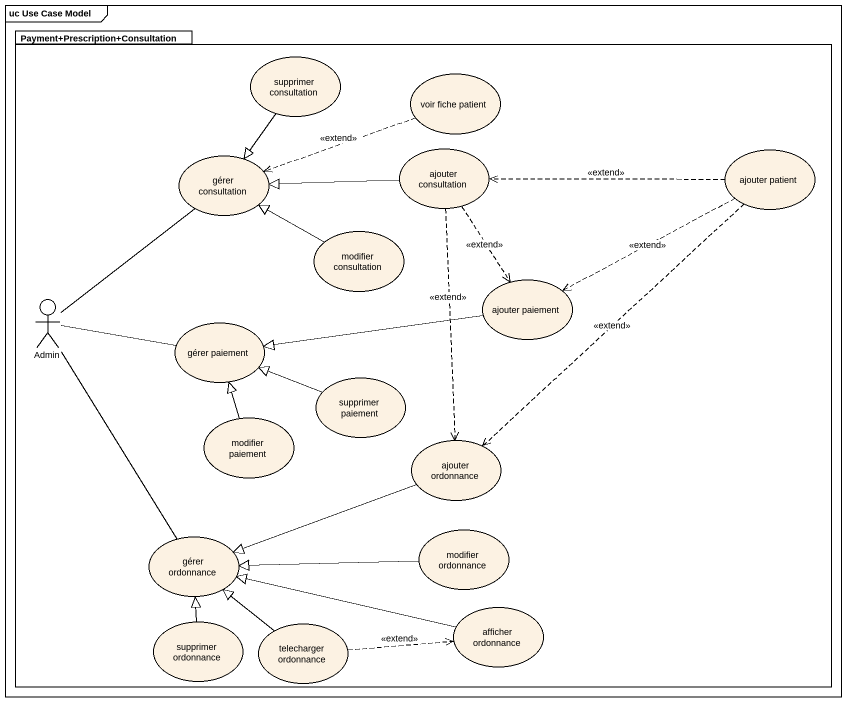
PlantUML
@startuml
mainframe uc Use Case Model
package "Payment+Prescription+Consultation" as Payment_Prescription {
  usecase "supprimer consultation" as supprimer_consultation
  usecase "voir fiche patient" as voir_fiche_patient
  usecase "gérer consultation" as gérer_consultation
  usecase "ajouter consultation" as ajouter_consultation
  usecase "ajouter patient" as ajouter_patient
  usecase "modifier consultation" as modifier_consultation
  usecase "ajouter paiement" as ajouter_paiement
  actor Admin
  usecase "gérer paiement" as gérer_paiement
  usecase "supprimer paiement" as supprimer_paiement
  usecase "modifier paiement" as modifier_paiement
  usecase "ajouter ordonnance" as ajouter_ordonnance
  usecase "gérer ordonnance" as gérer_ordonnance
  usecase "modifier ordonnance" as modifier_ordonnance
  usecase "supprimer ordonnance" as supprimer_ordonnance
  usecase "telecharger ordonnance" as telecharger_ordonnance
  usecase "afficher ordonnance" as afficher_ordonnance
}
supprimer_consultation --|> gérer_consultation
voir_fiche_patient .left.> gérer_consultation : <<extend>>
ajouter_consultation -left-|> gérer_consultation
ajouter_consultation ..> ajouter_paiement : <<extend>>
ajouter_consultation ..> ajouter_ordonnance : <<extend>>
ajouter_patient .left.> ajouter_consultation : <<extend>>
ajouter_patient .left.> ajouter_paiement : <<extend>>
ajouter_patient ..> ajouter_ordonnance : <<extend>>
modifier_consultation -left-|> gérer_consultation
ajouter_paiement -left-|> gérer_paiement
Admin -up- gérer_consultation
Admin -right- gérer_paiement
Admin -- gérer_ordonnance
supprimer_paiement -left-|> gérer_paiement
modifier_paiement -up-|> gérer_paiement
ajouter_ordonnance -left-|> gérer_ordonnance
modifier_ordonnance -left-|> gérer_ordonnance
supprimer_ordonnance -up-|> gérer_ordonnance
telecharger_ordonnance -up-|> gérer_ordonnance
telecharger_ordonnance .right.> afficher_ordonnance : <<extend>>
afficher_ordonnance -left-|> gérer_ordonnance
@enduml
